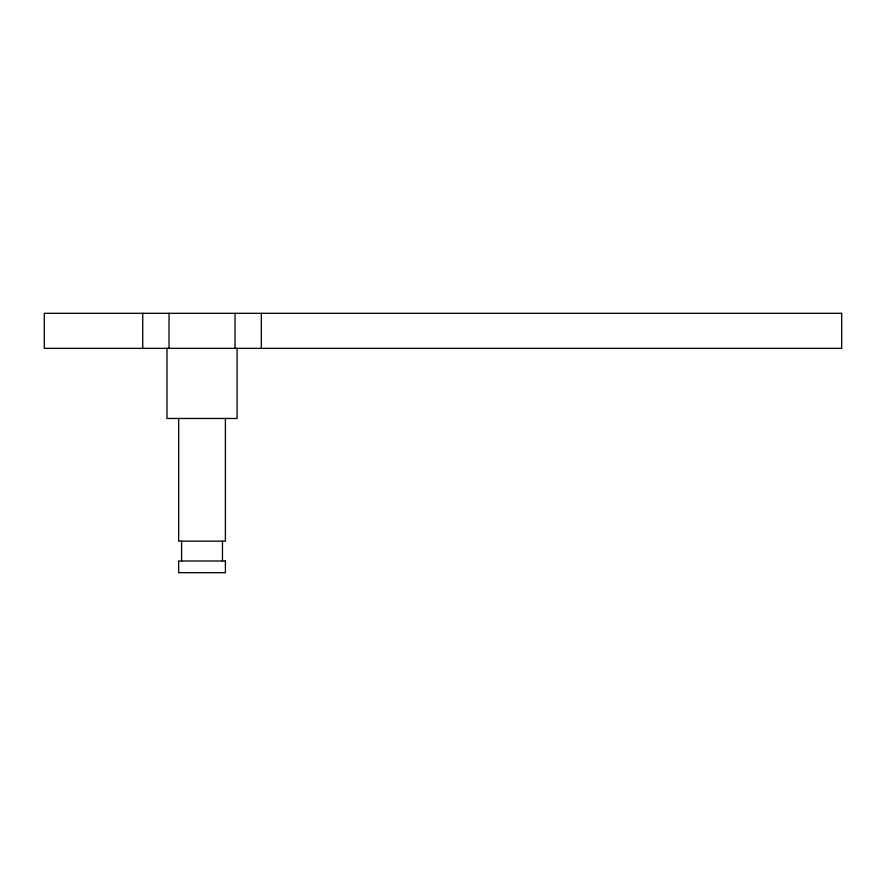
<?xml version="1.0" encoding="UTF-8"?>
<svg xmlns="http://www.w3.org/2000/svg" width="886" height="886" viewBox="0 0 886 886"><rect width="100%" height="100%" fill="white"/><g stroke="black" fill="none" stroke-linecap="round" stroke-linejoin="round"><path stroke-width="1.33" d="M261.326 313.312L261.326 348.364M237.083 348.364L237.083 418.469L166.978 418.469L166.978 348.364M235.034 313.312L235.034 348.364M225.398 418.469L225.398 541.147L178.662 541.147L178.662 418.469M222.475 541.147L222.475 561.004M181.586 541.147L181.586 561.004M169.027 313.312L169.027 348.364M142.735 313.312L142.735 348.364M841.7 313.312L44.3 313.312L44.3 348.364L841.7 348.364L841.7 313.312M225.398 561.004L178.662 561.004L178.662 572.688L225.398 572.688L225.398 561.004"/></g></svg>
